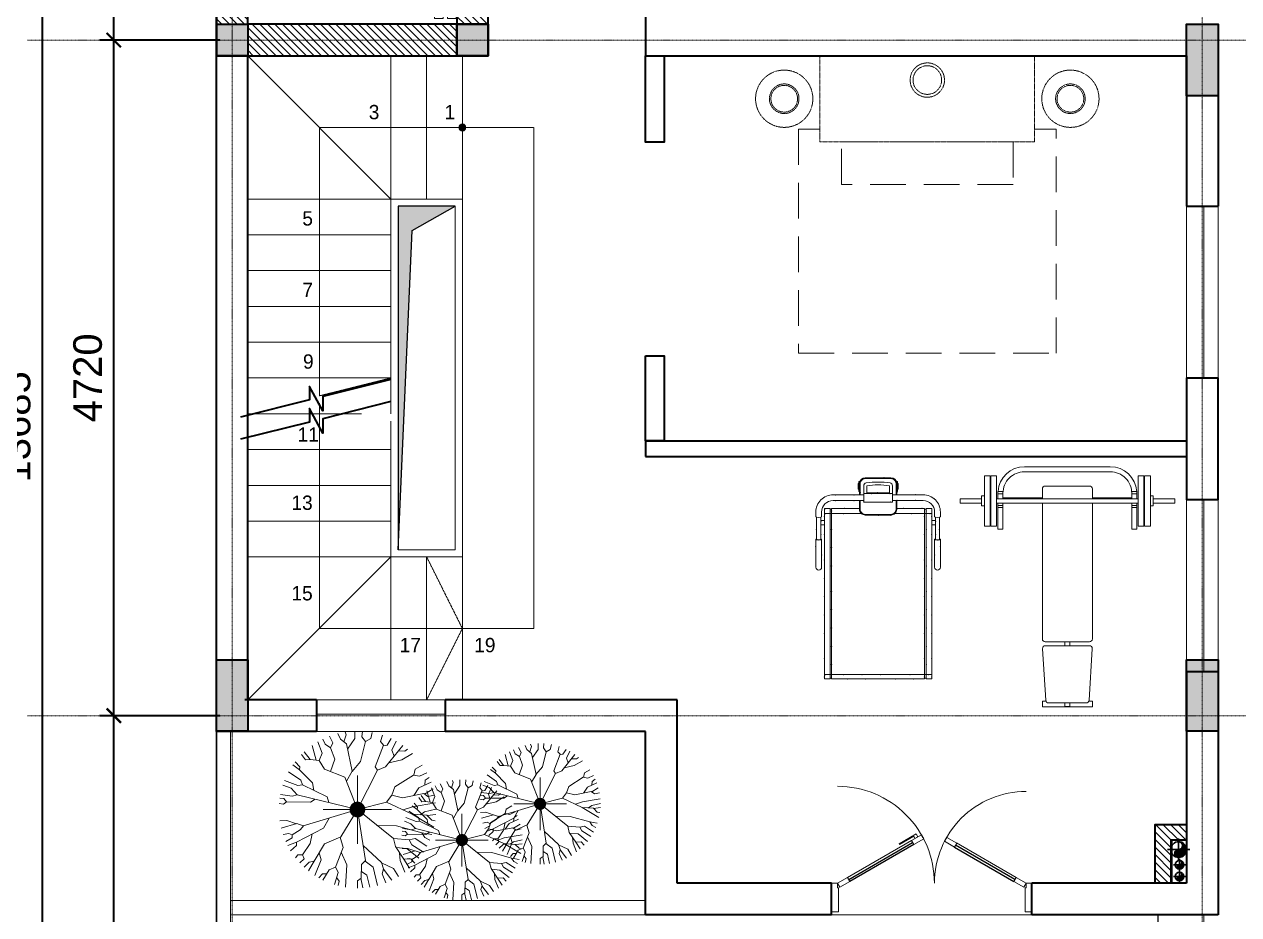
# Model space of a CAD drawing. Header units: millimetres. Extents: x -127141 to 682685, y -1234500 to 49778.
# Drawn here: x 294355 to 302842, y -274750 to -268530 of the extents above; entities that cross this region are included whole.
import ezdxf

# ---------------------------------------------------------------- set-up
doc = ezdxf.new("R2010")
doc.units = ezdxf.units.MM
doc.header["$MEASUREMENT"] = 0
for name, pattern in [('$AUDIT_BAD_LTYPE2', [0]), ('ACAD_ISO07W100', [3, 0, -3]), ('CONTINOUS', [0]), ('DASHDOT', [1, 0.5, -0.25, 0, -0.25]), ('HIDDEN', [0.75, 0.5, -0.25]), ('HIDDEN2', [0.1875, 0.125, -0.0625]), ('PHANTOM3', [1.5, 0.625, -0.125, 0.125, -0.125, 0.125, -0.125, 0.125, -0.125])]:
    doc.linetypes.add(name, pattern=pattern)
for name, color, linetype, lineweight in [('-CONCRETE', 1, 'Continuous', 35), ('-DOOR', 137, 'Continuous', 9), ('-FURNITURE', 46, 'Continuous', 9), ('-HATCH', 8, 'Continuous', 5), ('-KH', 143, 'Continuous', 13), ('-LINE1', 7, 'Continuous', 18), ('-LINE2', 252, 'Continuous', 9), ('-TEXT', 7, 'Continuous', 15), ('-TREE', 86, 'Continuous', 5), ('-WALL', 4, 'Continuous', 35), ('A-COT VACH', 2, 'Continuous', 35), ('A-DIM', 251, 'Continuous', 15), ('A-HATCH', 251, 'Continuous', 5), ('A-TRUC', 251, 'DASHDOT', 5), ('A-TUONG', 7, 'Continuous', 35), ('Chi gioi xay dung', 5, 'HIDDEN', 25), ('N1.5-TH', 2, 'PHANTOM3', 30), ('N4--1-OTHER1', 143, 'CONTINOUS', 15), ('N4-OTHER1', 143, 'CONTINOUS', 15)]:
    doc.layers.add(name, color=color, linetype=linetype, lineweight=lineweight)
for name, color, linetype in [('12. NET DIM', 252, 'Continuous'), ('13. NET HATCH', 251, 'Continuous'), ('A-Dot_Line', 255, 'ACAD_ISO07W100'), ('APOLIC', 7, 'Continuous')]:
    doc.layers.add(name, color=color, linetype=linetype)
doc.layers.add('LUOI GIONG', color=160, linetype='Continuous', plot=False)
doc.styles.get("Standard").update_dxf_attribs({"font": 'arial.ttf'})
doc.styles.add('T1', font='', dxfattribs={"height": 200})
doc.styles.get('T1').set_extended_font_data('VNgeometric Light')
doc.dimstyles.new('DIM_LAYOUT A2-A3', dxfattribs={"dimscale": 0, "dimtxt": 2, "dimasz": 1, "dimexe": 1, "dimexo": 0, "dimgap": 0.8, "dimtad": 1, "dimdec": 0, "dimlfac": -1, "dimzin": 0, "dimdsep": 46, "dimtxsty": 'Standard', "dimblk": 'ARCHTICK', "dimcen": 1, "dimdle": 1, "dimclrd": 256, "dimclre": 256, "dimclrt": 7, "dimadec": 0, "dimazin": 0, "dimtfac": 1, "dimtdec": 0, "dimtix": 1, "dimtofl": 0, "dimtmove": 2, "dimatfit": 3, "dimldrblk": 'ARCHTICK', "dimfxl": 1, "dimtfill": 1, "dimtolj": 1, "dimtzin": 0, "dimarcsym": 0})

# ---------------------------------------------------------------- blocks, each defined once
blk = doc.blocks.new('A$Cf6c941c9')
at = {"layer": '-FURNITURE', "linetype": 'HIDDEN', "ltscale": 500, "elevation": 0}
blk.add_lwpolyline([(511.8, 1950), (511.8, 2100), (2078.5, 2100), (2078.5, 300), (511.8, 300), (511.8, 450)], dxfattribs=at)
at = {"layer": '-FURNITURE', "linetype": 'HIDDEN2', "elevation": 0}
blk.add_lwpolyline([(600, 450), (600, 1950), (0, 1950), (0, 450)], close=True, dxfattribs=at)
at = {"layer": '-FURNITURE', "linetype": 'HIDDEN', "ltscale": 500, "elevation": 0}
blk.add_lwpolyline([(900, 600), (900, 1800), (600, 1800), (600, 600)], close=True, dxfattribs=at)
at = {"layer": '-FURNITURE', "linetype": 'HIDDEN2'}
for centre, radius in [((300, 2200), 200), ((300, 2200), 103.3), ((300, 2200), 93.3), ((169.6, 1200), 120), ((169.6, 1200), 100), ((300, 200), 200), ((300, 200), 103.3), ((300, 200), 93.3)]:
    blk.add_circle(centre, radius, dxfattribs=at)
blk = doc.blocks.new('X-5M-DH-2-CORE$0$A$C75E80C28')
at = {"layer": '-LINE2', "linetype": 'Continuous', "ltscale": 2}
for p, q in [((-510, -21.5), (-510, -50.6)), ((-506.8, -21.5), (-510, -21.5)), ((-510, -108.5), (-510, -79.4)), ((-506.8, -21.5), (-506.8, -50.6)), ((-506.8, -108.5), (-506.8, -79.4)), ((-456.2, -56.8), (-500.6, -56.8)), ((-456.2, -60), (-500.6, -60)), ((-456.2, -70), (-500.6, -70)), ((-456.2, -73.2), (-500.6, -73.2)), ((-453.2, -63), (-453.2, -67)), ((-450, -63), (-450, -67)), ((450, -63), (450, -67)), ((453.2, -63), (453.2, -67)), ((456.2, -56.8), (500.6, -56.8)), ((456.2, -60), (500.6, -60)), ((456.2, -70), (500.6, -70)), ((456.2, -73.2), (500.6, -73.2)), ((506.8, -21.5), (510, -21.5)), ((506.8, -21.5), (506.8, -50.6)), ((506.8, -108.5), (506.8, -79.4)), ((510, -21.5), (510, -50.6)), ((510, -108.5), (510, -79.4)), ((-731, -149), (731, -149)), ((-731, -1305), (-731, -149)), ((-556.8, -112.5), (-560, -112.5)), ((456.8, -112.5), (460, -112.5)), ((731, -1305), (731, -149)), ((-700, -179), (700, -179)), ((-700, -1225), (-700, -179)), ((700, -1225), (700, -179)), ((-700, -1225), (-400, -1225)), ((-400, -1305), (-400, -1225)), ((700, -1225), (400, -1225)), ((400, -1305), (400, -1225)), ((840, -1305), (-840, -1305)), ((-840, -1365), (-840, -1305)), ((425, -1309), (-425, -1309)), ((-425, -1343), (-425, -1309)), ((425, -1343), (-425, -1343)), ((0, -1309), (0, -1343)), ((425, -1343), (425, -1309)), ((840, -1365), (840, -1305)), ((840, -1365), (-840, -1365)), ((840, -1395), (-840, -1395)), ((-840, -1395), (-840, -1455)), ((430, -1406), (-430, -1406)), ((-430, -1406), (-430, -1446)), ((0, -1406), (0, -1446)), ((430, -1406), (430, -1446)), ((840, -1395), (840, -1455)), ((-840, -1455), (-435, -1455)), ((-435, -1450), (-435, -1460)), ((-435, -1450), (-400, -1450)), ((-435, -1460), (-425, -1460)), ((-435, -1490), (-435, -1500)), ((-435, -1490), (-425, -1490)), ((-435, -1500), (-400, -1500)), ((-433.4, -1451.6), (-433.4, -1458.4)), ((-433.4, -1451.6), (-401.6, -1451.6)), ((-433.4, -1458.4), (-425, -1458.4)), ((-433.4, -1491.6), (-433.4, -1498.4)), ((-433.4, -1491.6), (-425, -1491.6)), ((-433.4, -1498.4), (-401.6, -1498.4)), ((430, -1446), (-430, -1446)), ((-425, -1458.4), (-425, -1460)), ((-425, -1490), (-425, -1491.6)), ((-401.6, -1451.6), (-401.6, -1498.4)), ((400, -1450), (-400, -1450)), ((-400, -1450), (-400, -1500)), ((400, -1450), (400, -1500)), ((435, -1450), (400, -1450)), ((435, -1500), (400, -1500)), ((401.6, -1451.6), (401.6, -1498.4)), ((433.4, -1451.6), (401.6, -1451.6)), ((433.4, -1498.4), (401.6, -1498.4)), ((433.4, -1458.4), (425, -1458.4)), ((425, -1458.4), (425, -1460)), ((435, -1460), (425, -1460)), ((425, -1490), (425, -1491.6)), ((435, -1490), (425, -1490)), ((433.4, -1491.6), (425, -1491.6)), ((433.4, -1451.6), (433.4, -1458.4)), ((433.4, -1491.6), (433.4, -1498.4)), ((435, -1450), (435, -1460)), ((840, -1455), (435, -1455)), ((435, -1490), (435, -1500))]:
    blk.add_line(p, q, dxfattribs=at)
for points in [[(-450, 0), (-450, -130), (450, -130), (450, 0)], [(-200, -29), (200, -29), (200, -101), (-200, -101)], [(-36, -584), (36, -584), (36, -984), (-36, -984)]]:
    blk.add_lwpolyline(points, close=True, dxfattribs=at)
for points in [[(-780, -789), (-751, -789, 0.414214), (-750, -788), (-750, -784), (-750, -780, 0.414214), (-751, -779), (-780, -779, -0.256978), (-784.1, -781.9), (-797.9, -781.9, -0.414214), (-800.9, -778.9), (-804, -749.5, 0.414214), (-807, -746.5), (-812, -746.5), (-812, -784), (-812, -821.5), (-807, -821.5, 0.414214), (-804, -818.5), (-800.9, -789.1, -0.414214), (-797.9, -786.1), (-784.1, -786.1, -0.256978), (-780, -789)], [(780, -789), (751, -789, -0.414214), (750, -788), (750, -784), (750, -780, -0.414214), (751, -779), (780, -779, 0.256978), (784.1, -781.9), (797.9, -781.9, 0.414214), (800.9, -778.9), (804, -749.5, -0.414214), (807, -746.5), (812, -746.5), (812, -784), (812, -821.5), (807, -821.5, -0.414214), (804, -818.5), (800.9, -789.1, 0.414214), (797.9, -786.1), (784.1, -786.1, 0.256978), (780, -789)]]:
    blk.add_lwpolyline(points, format="xyb", dxfattribs=at)
for centre, radius, start, end in [((-500.6, -50.6), 9.4, 180, 270), ((-500.6, -79.4), 9.4, 90, 180), ((-500.6, -50.6), 6.2, 180, 270), ((-500.6, -79.4), 6.2, 90, 180), ((-456.2, -63), 6.2, 0, 90), ((-456.2, -63), 3, 0, 90), ((-456.2, -67), 6.2, 270, 0), ((-456.2, -67), 3, 270, 0), ((456.2, -63), 6.2, 90, 180), ((456.2, -67), 6.2, 180, 270), ((456.2, -63), 3, 90, 180), ((456.2, -67), 3, 180, 270), ((500.6, -50.6), 6.2, 270, 0), ((500.6, -50.6), 9.4, 270, 0), ((500.6, -79.4), 9.4, 0, 90), ((500.6, -79.4), 6.2, 0, 90)]:
    blk.add_arc(centre, radius, start, end, dxfattribs=at)
blk = doc.blocks.new('A$C5C575821')
at = {"layer": '-CONCRETE'}
h = blk.add_hatch(color=256, dxfattribs=at)
h.dxf.hatch_style = 1
h.paths.add_polyline_path([(0, 220), (0, 0), (220, 0), (220, 220)])
blk.add_lwpolyline([(0, 0), (220, 0), (220, 220), (0, 220)], close=True, dxfattribs=at)
blk = doc.blocks.new('A$C3F71457E')
at = {"layer": 'A-HATCH'}
h = blk.add_hatch(dxfattribs=at)
h.set_pattern_fill('ANSI31', color=256, scale=300)
h.paths.add_polyline_path([(200, 380), (-20, 380), (-20, -98.4), (18.4, -98.4), (18.4, -66.6), (11.6, -66.6), (11.6, -75), (10, -75), (10, -65), (20, -65), (20, -100), (200, -100)])
h.paths.add_polyline_path([(-20, 600), (-1480, 600), (-1480, 380), (-20, 380)])
h.paths.add_polyline_path([(-1480, 380), (-1700, 380), (-1700, -1380), (-1480, -1380)])
h.paths.add_polyline_path([(-20, -1380), (-1480, -1380), (-1480, -1600), (-20, -1600)])
h.paths.add_polyline_path([(200, -900), (20, -900), (20, -935), (10, -935), (10, -925), (11.6, -925), (11.6, -933.4), (18.4, -933.4), (18.4, -901.6), (-20, -901.6), (-20, -1380), (-20, -1380), (200, -1380)])
at = {"layer": '-CONCRETE'}
blk.add_lwpolyline([(-20, -100), (-20, 380), (-1480, 380), (-1480, -1380), (-20, -1380), (-20, -900), (200, -900), (200, -1600), (-1700, -1600), (-1700, 600), (200, 600), (200, -100), (-20, -100)], dxfattribs=at)
at = {"layer": '-LINE1'}
blk.add_line((-20, -900), (-20, -100), dxfattribs=at)
at = {"layer": '-WALL'}
for p in [(-1700, 380), (-20, 380), (-1700, -1600), (-20, -1600)]:
    blk.add_blockref('A$C5C575821', p, dxfattribs=at)
at = {"color": 2, "rotation": 90}
blk.add_blockref('X-5M-DH-2-CORE$0$A$C75E80C28', (-1480, -500), dxfattribs=at)
blk = doc.blocks.new('Tonkin_JerkBench01_168x97_P')
for p, q in [((78.99, 138.5), (78.99, 135)), ((86.97, 138.5), (86.97, 135)), ((78.99, 41.5), (78.99, 45)), ((86.97, 41.5), (86.97, 45))]:
    blk.add_line(p, q)
for points in [[(85.41, 150), (85.41, 165), (82.41, 165), (82.41, 150)], [(82.41, 138.5), (77.2, 138.5), (77.2, 135), (82.41, 135)], [(82.41, 138.5), (78.5, 138.5)], [(78.5, 138.5), (82.41, 138.5)], [(82.41, 144), (82.41, 143.5)], [(85.41, 143.5), (85.41, 144)], [(85.41, 135), (88.58, 135), (88.58, 138.5), (85.41, 138.5)], [(82.41, 41.5), (77.2, 41.5), (77.2, 45), (82.41, 45)], [(85.41, 45), (88.58, 45), (88.58, 41.5), (85.41, 41.5)], [(78.5, 41.5), (82.41, 41.5)], [(82.41, 36), (82.41, 36.5)], [(85.41, 36.5), (85.41, 36)], [(85.41, 30), (85.41, 15), (82.41, 15), (82.41, 30)]]:
    blk.add_lwpolyline(points)
for points in [[(101.41, 148), (101.41, 144), (66.41, 144), (66.41, 148)], [(87.41, 150), (87.41, 148), (80.41, 148), (80.41, 150)], [(101.41, 143.5), (101.41, 139.5), (66.41, 139.5), (66.41, 143.5)], [(82.41, 139.5), (85.41, 139.5), (85.41, 40.5), (82.41, 40.5)], [(101.41, 36.5), (101.41, 40.5), (66.41, 40.5), (66.41, 36.5)], [(101.41, 32), (101.41, 36), (66.41, 36), (66.41, 32)], [(87.41, 30), (87.41, 32), (80.41, 32), (80.41, 30)]]:
    blk.add_lwpolyline(points, close=True)
at = {"color": 8}
for points in [[(77.2, 138.45, 0.393718), (60, 120), (60, 60, 0.393718), (77.2, 41.55)], [(82.41, 45), (78.5, 45, -0.414214), (63.5, 60), (63.5, 120, -0.414214), (78.5, 135), (82.41, 135)]]:
    blk.add_lwpolyline(points, format="xyb", dxfattribs=at)
for points in [[(85.41, 138.5), (103.5, 138.5), (103.5, 135), (85.41, 135)], [(82.41, 107.5), (81.75, 107.5), (81.75, 135), (82.41, 135)], [(223.66, 105.01), (223.66, 107.5), (227.66, 107.5), (227.66, 72.5), (223.66, 72.5), (223.66, 74.99)], [(182.31, 91.75), (185, 91.75), (185, 88.25), (182.31, 88.25)], [(225, 91.75), (227.44, 91.75), (227.44, 88.25), (225, 88.25)], [(82.41, 72.5), (81.75, 72.5), (81.75, 45), (82.41, 45)], [(85.41, 41.5), (103.5, 41.5), (103.5, 45), (85.41, 45)]]:
    blk.add_lwpolyline(points, dxfattribs=at)
for points in [[(82.41, 107.5), (75.48, 107.5, 0.414214), (73.48, 105.5), (73.48, 74.5, 0.414214), (75.48, 72.5), (82.41, 72.5)], [(85.41, 72.5), (180.31, 72.5, 0.414214), (182.31, 74.5), (182.31, 105.5, 0.414214), (180.31, 107.5), (85.41, 107.5)]]:
    blk.add_lwpolyline(points, format="xyb")
blk.add_lwpolyline([(223.12, 74.88), (187.12, 72.63, -0.432616), (185, 74.63), (185, 105.37, -0.432616), (187.12, 107.37), (223.12, 105.12, -0.396047), (225, 103.12), (225, 76.88, -0.396047)], format="xyb", close=True)
blk = doc.blocks.new('Tonkin_Treadmill01_140x87_P')
at = {"color": 8}
for p, q in [((84.81, 71.85), (84.81, 97.5)), ((197.3, 22.5), (197.3, 97.5)), ((84.81, 22.5), (84.81, 48.15))]:
    blk.add_line(p, q, dxfattribs=at)
blk.add_line((70.86, 50), (70.86, 70))
for points in [[(87.14, 103.5), (83.86, 103.5, 0.414214), (71.86, 91.5), (71.86, 70)], [(102.9, 99.5), (122.48, 99.5, 1), (122.48, 103.5), (102.9, 103.5)], [(87.14, 99.5), (83.86, 99.5, 0.414214), (75.86, 91.5), (75.86, 70)], [(71.86, 72.5), (64, 72.5, 0.414214), (60.5, 69), (60.5, 51, 0.414214), (64, 47.5), (71.86, 47.5)], [(75.86, 47.5), (82, 47.5, 0.414214), (85.5, 51), (85.5, 69, 0.414214), (82, 72.5), (75.86, 72.5)], [(87.14, 16.5), (83.86, 16.5, -0.414214), (71.86, 28.5), (71.86, 50)], [(87.14, 20.5), (83.86, 20.5, -0.414214), (75.86, 28.5), (75.86, 50)], [(102.9, 20.5), (122.48, 20.5, -1), (122.48, 16.5), (102.9, 16.5)]]:
    blk.add_lwpolyline(points, format="xyb")
for points in [[(102.9, 103), (87.48, 103)], [(87.48, 100), (102.9, 100)], [(81.31, 47), (81.31, 27.5), (200.34, 27.5), (200.34, 92.5), (81.31, 92.5), (81.31, 73)], [(68.5, 72.5), (68.5, 73), (63.5, 73), (63.5, 72.46)], [(68.5, 47.5), (68.5, 47), (63.5, 47), (63.5, 47.54)], [(87.48, 20), (102.9, 20)], [(102.9, 17), (87.48, 17)]]:
    blk.add_lwpolyline(points)
for points in [[(81.31, 97.5), (81.31, 93.5), (200.34, 93.5), (200.34, 97.5)], [(81.31, 97.5), (81.31, 93.5), (200.34, 93.5), (200.34, 97.5)], [(64, 73.5), (64, 74), (68, 74), (68, 73.5)], [(64, 46.5), (64, 46), (68, 46), (68, 46.5)], [(81.31, 22.5), (81.31, 26.5), (200.34, 26.5), (200.34, 22.5)]]:
    blk.add_lwpolyline(points, close=True)
for points in [[(81.81, 92.5), (81.81, 93.5)], [(81.81, 92.5), (81.81, 93.5)], [(199.84, 93.5), (199.84, 92.5)], [(68.5, 73), (71.86, 73)], [(68.5, 47), (71.86, 47)], [(81.81, 27.5), (81.81, 26.5)], [(199.84, 26.5), (199.84, 27.5)]]:
    blk.add_lwpolyline(points, dxfattribs=at)
for points in [[(89.75, 97.5), (89.75, 100), (92.75, 100), (92.75, 97.5)], [(89.75, 22.5), (89.75, 20), (92.75, 20), (92.75, 22.5)]]:
    blk.add_lwpolyline(points, close=True, dxfattribs=at)
for points in [[(63.5, 72.97, 0.377964), (60, 69), (60, 51, 0.377964), (63.5, 47.03)], [(75.86, 47), (82, 47, 0.414214), (86, 51), (86, 69, 0.414214), (82, 73), (75.86, 73)]]:
    blk.add_lwpolyline(points, format="xyb", dxfattribs=at)
for points in [[(69.24, 73), (62.76, 73, -1), (62.76, 73.5), (69.24, 73.5, -1)], [(63.58, 51.67, -0.083043), (63.58, 68.33, -0.366471), (65.55, 70), (76.86, 70), (76.86, 50), (65.55, 50, -0.366471)], [(69.24, 47), (62.76, 47, 1), (62.76, 46.5), (69.24, 46.5, 1)]]:
    blk.add_lwpolyline(points, format="xyb", close=True)
blk.add_lwpolyline([(65.55, 52, -0.083043), (65.55, 68), (70.36, 68), (70.36, 52)], format="xyb", close=True, dxfattribs=at)
at = {"extrusion": (0, 0, -1)}
for centre, major_axis, start_param, end_param in [((87.14, 101.5), (0, -2), 3.141593, 6.283185), ((102.9, 101.5), (0, -2), 2.418858, 7.00592), ((102.9, 101.5), (0, -1.5), 3.141593, 6.283185)]:
    blk.add_ellipse(centre, major_axis=major_axis, ratio=0.258819, start_param=start_param, end_param=end_param, dxfattribs=at)
for centre, major_axis, start_param, end_param in [((87.14, 18.5), (0, 2), 3.141593, 6.283185), ((102.9, 18.5), (0, 2), 2.418858, 7.00592), ((102.9, 18.5), (0, 1.5), 3.141593, 6.283185)]:
    blk.add_ellipse(centre, major_axis=major_axis, ratio=0.258819, start_param=start_param, end_param=end_param)
at = {"layer": 'A-Dot_Line', "ltscale": 0.2}
for p, q in [((84.81, 71.85), (84.81, 97.5)), ((197.3, 22.5), (197.3, 97.5)), ((70.86, 50), (70.86, 70)), ((84.81, 22.5), (84.81, 48.15))]:
    blk.add_line(p, q, dxfattribs=at)
for points in [[(87.14, 103.5), (83.86, 103.5, 0.414214), (71.86, 91.5), (71.86, 70)], [(102.9, 99.5), (122.48, 99.5, 1), (122.48, 103.5), (102.9, 103.5)], [(87.14, 99.5), (83.86, 99.5, 0.414214), (75.86, 91.5), (75.86, 70)], [(63.5, 72.97, 0.377964), (60, 69), (60, 51, 0.377964), (63.5, 47.03)], [(71.86, 72.5), (64, 72.5, 0.414214), (60.5, 69), (60.5, 51, 0.414214), (64, 47.5), (71.86, 47.5)], [(75.86, 47), (82, 47, 0.414214), (86, 51), (86, 69, 0.414214), (82, 73), (75.86, 73)], [(75.86, 47.5), (82, 47.5, 0.414214), (85.5, 51), (85.5, 69, 0.414214), (82, 72.5), (75.86, 72.5)], [(87.14, 16.5), (83.86, 16.5, -0.414214), (71.86, 28.5), (71.86, 50)], [(87.14, 20.5), (83.86, 20.5, -0.414214), (75.86, 28.5), (75.86, 50)], [(102.9, 20.5), (122.48, 20.5, -1), (122.48, 16.5), (102.9, 16.5)]]:
    blk.add_lwpolyline(points, format="xyb", dxfattribs=at)
for points in [[(102.9, 103), (87.48, 103)], [(81.81, 92.5), (81.81, 93.5)], [(81.81, 92.5), (81.81, 93.5)], [(87.48, 100), (102.9, 100)], [(199.84, 93.5), (199.84, 92.5)], [(81.31, 47), (81.31, 27.5), (200.34, 27.5), (200.34, 92.5), (81.31, 92.5), (81.31, 73)], [(68.5, 72.5), (68.5, 73), (63.5, 73), (63.5, 72.46)], [(68.5, 73), (71.86, 73)], [(68.5, 47.5), (68.5, 47), (63.5, 47), (63.5, 47.54)], [(68.5, 47), (71.86, 47)], [(81.81, 27.5), (81.81, 26.5)], [(199.84, 26.5), (199.84, 27.5)], [(87.48, 20), (102.9, 20)], [(102.9, 17), (87.48, 17)]]:
    blk.add_lwpolyline(points, dxfattribs=at)
for points in [[(81.31, 97.5), (81.31, 93.5), (200.34, 93.5), (200.34, 97.5)], [(81.31, 97.5), (81.31, 93.5), (200.34, 93.5), (200.34, 97.5)], [(89.75, 97.5), (89.75, 100), (92.75, 100), (92.75, 97.5)], [(64, 73.5), (64, 74), (68, 74), (68, 73.5)], [(64, 46.5), (64, 46), (68, 46), (68, 46.5)], [(81.31, 22.5), (81.31, 26.5), (200.34, 26.5), (200.34, 22.5)], [(89.75, 22.5), (89.75, 20), (92.75, 20), (92.75, 22.5)]]:
    blk.add_lwpolyline(points, close=True, dxfattribs=at)
for points in [[(69.24, 73), (62.76, 73, -1), (62.76, 73.5), (69.24, 73.5, -1)], [(63.58, 51.67, -0.083043), (63.58, 68.33, -0.366471), (65.55, 70), (76.86, 70), (76.86, 50), (65.55, 50, -0.366471)], [(65.55, 52, -0.083043), (65.55, 68), (70.36, 68), (70.36, 52)], [(69.24, 47), (62.76, 47, 1), (62.76, 46.5), (69.24, 46.5, 1)]]:
    blk.add_lwpolyline(points, format="xyb", close=True, dxfattribs=at)
at = {"layer": 'A-Dot_Line', "ltscale": 0.2, "extrusion": (0, 0, -1)}
for centre, major_axis, start_param, end_param in [((87.14, 101.5), (0, -2), 3.141593, 6.283185), ((102.9, 101.5), (0, -2), 2.418858, 7.00592), ((102.9, 101.5), (0, -1.5), 3.141593, 6.283185)]:
    blk.add_ellipse(centre, major_axis=major_axis, ratio=0.258819, start_param=start_param, end_param=end_param, dxfattribs=at)
at = {"layer": 'A-Dot_Line', "ltscale": 0.2}
for centre, major_axis, start_param, end_param in [((87.14, 18.5), (0, 2), 3.141593, 6.283185), ((102.9, 18.5), (0, 2), 2.418858, 7.00592), ((102.9, 18.5), (0, 1.5), 3.141593, 6.283185)]:
    blk.add_ellipse(centre, major_axis=major_axis, ratio=0.258819, start_param=start_param, end_param=end_param, dxfattribs=at)
blk = doc.blocks.new('tree-plan 2')
at = {"layer": '-TREE', "lineweight": 5}
for p, q in [((-1.523, 3.791), (-1.854, 4.643)), ((-1.354, 4.226), (-1.561, 4.75)), ((-0.848, 4.153), (-0.95, 4.909)), ((-0.703, 4.684), (-0.73, 4.946)), ((-0.486, 4.515), (-0.703, 4.684)), ((-0.486, 4.515), (-0.341, 4.709)), ((-0.341, 4.709), (-0.394, 4.984)), ((0.697, 4.491), (0.711, 4.949)), ((0.897, 3.865), (1.195, 4.855)), ((1.517, 4.37), (1.592, 4.74)), ((-2.73, 3.67), (-3.048, 3.963)), ((-2.537, 3.694), (-2.842, 4.114)), ((-1.861, 3.598), (-2.403, 4.385)), ((-0.944, 3.839), (-1.354, 4.226)), ((-0.944, 3.839), (-0.848, 4.153)), ((-0.462, 2.994), (-0.486, 4.515)), ((0.905, 3.892), (0.697, 4.491)), ((1.18, 2.172), (2.073, 3.887)), ((1.3, 3.646), (1.614, 4.153)), ((1.614, 4.153), (1.517, 4.37)), ((1.614, 4.153), (1.807, 4.153)), ((1.807, 4.153), (2.025, 4.572)), ((2.073, 3.887), (2.291, 4.444)), ((2.073, 3.887), (2.29, 3.887)), ((2.29, 3.887), (2.62, 4.258)), ((2.893, 3.791), (3.07, 3.946)), ((-3.189, 3.018), (-3.678, 3.387)), ((-3.165, 3.308), (-3.512, 3.559)), ((-3.189, 3.018), (-3.165, 3.308)), ((-2.537, 3.694), (-2.73, 3.67)), ((-1.692, 2.873), (-2.537, 3.694)), ((-1.572, 3.501), (-1.861, 3.598)), ((-1.572, 3.501), (-1.523, 3.791)), ((-0.799, 1.931), (-1.572, 3.501)), ((0, 0), (-0.944, 3.839)), ((0, 0), (1.034, 3.451)), ((1.034, 3.451), (0.897, 3.865)), ((1.024, 3.417), (1.3, 3.646)), ((2.169, 3.018), (2.893, 3.501)), ((2.882, 3.493), (3.134, 3.404)), ((2.893, 3.501), (2.893, 3.791)), ((3.134, 3.404), (3.396, 3.67)), ((3.251, 2.735), (3.905, 3.123)), ((3.352, 3.066), (3.679, 3.386)), ((-3.599, 2.245), (-4.311, 2.532)), ((-3.14, 2.631), (-4.077, 2.894)), ((-3.116, 2.438), (-3.599, 2.245)), ((-3.116, 2.438), (-3.189, 3.018)), ((-2.561, 2.1), (-3.116, 2.438)), ((-1.219, 2.783), (-1.692, 2.873)), ((-0.662, 2.69), (-0.462, 2.994)), ((1.549, 2.882), (2.169, 3.018)), ((2.193, 2.1), (3.279, 2.752)), ((2.768, 2.445), (3.207, 2.317)), ((3.207, 2.317), (4.196, 2.719)), ((3.279, 2.752), (3.352, 3.066)), ((4.1, 2.221), (4.354, 2.459)), ((-4.251, 1.569), (-4.669, 1.789)), ((-4.154, 2.052), (-4.487, 2.206)), ((-3.923, 1.709), (-4.251, 1.569)), ((-3.937, 1.713), (-4.154, 2.052)), ((-3.213, 1.448), (-3.937, 1.713)), ((-2.415, 1.723), (-3.213, 1.448)), ((-2.054, 0.796), (-2.561, 2.1)), ((-0.449, 1.825), (-0.799, 1.931)), ((0, 0), (0, 2.176)), ((0.541, 1.804), (1.18, 2.172)), ((1.735, 1.061), (2.193, 2.1)), ((3.665, 1.399), (3.834, 1.81)), ((3.834, 1.81), (4.491, 2.198)), ((4.105, 1.97), (4.1, 2.221)), ((-4.757, 0.723), (-4.939, 0.781)), ((-4.492, 1.085), (-4.844, 1.24)), ((-4.307, 0.857), (-4.757, 0.723)), ((-4.178, 0.699), (-4.492, 1.085)), ((0, 0), (-2.054, 0.796)), ((0, 0), (1.735, 1.061)), ((1.755, 1.108), (2.41, 0.916)), ((2.41, 0.916), (3.665, 1.399)), ((2.724, 1.037), (3.521, 0.675)), ((3.649, 1.393), (4.003, 1.23)), ((4.003, 1.23), (4.779, 1.471)), ((4.332, 1.332), (4.558, 1.158)), ((4.558, 1.158), (4.848, 1.224)), ((-4.516, 0.168), (-4.997, 0.171)), ((-3.835, 0.627), (-4.516, 0.168)), ((-2.441, 0.337), (-4.178, 0.699)), ((-2.43, 0.343), (-3.068, -0.195)), ((-1.804, 0.699), (-2.441, 0.337)), ((0, 0), (2.176, 0)), ((3.521, 0.675), (4.943, 0.754)), ((-4.637, -0.291), (-4.99, -0.32)), ((-4.323, -0.509), (-4.637, -0.291)), ((-4.323, -0.509), (-4.516, -0.847)), ((-3.068, -0.195), (-4.323, -0.509)), ((0, 0), (-2.513, -1.282)), ((0, 0), (-2.176, 0)), ((0, 0), (-0.462, -1.861)), ((0, 0), (0, -2.176)), ((0, 0), (1.855, -2.296)), ((0, 0), (3.255, -0.509)), ((2.298, -0.359), (3.376, -1.523)), ((3.255, -0.509), (3.496, -0.267)), ((3.279, -0.485), (3.665, -0.992)), ((3.496, -0.267), (4.365, -0.243)), ((3.955, -0.254), (4.172, -0.605)), ((4.172, -0.605), (4.938, -0.785)), ((4.365, -0.243), (4.534, -0.002)), ((4.378, -0.225), (4.988, -0.341)), ((4.534, -0.002), (5, -0.002)), ((-4.516, -0.847), (-4.911, -0.94)), ((-4.323, -1.475), (-4.74, -1.59)), ((-4.106, -1.668), (-4.323, -1.475)), ((-2.73, -1.137), (-4.106, -1.668)), ((-2.513, -1.282), (-2.73, -1.137)), ((-2.513, -1.282), (-2.73, -1.789)), ((1.007, -1.246), (1.035, -2.489)), ((3.376, -1.523), (3.786, -1.668)), ((3.399, -1.531), (3.762, -2.296)), ((3.665, -0.992), (4.834, -1.278)), ((-4.106, -1.886), (-4.514, -2.149)), ((-3.792, -2.2), (-4.354, -2.459)), ((-4.051, -1.647), (-4.106, -1.886)), ((-2.73, -1.789), (-4.079, -2.891)), ((-3.396, -2.333), (-3.792, -2.2)), ((-2.979, -1.992), (-3.165, -2.828)), ((-0.92, -2.2), (-1.451, -2.393)), ((-0.462, -1.861), (-0.92, -2.2)), ((-0.92, -2.2), (-0.751, -2.876)), ((-0.462, -1.861), (0.287, -3.48)), ((1.855, -2.296), (1.928, -3.287)), ((1.855, -2.296), (2.362, -2.417)), ((3.762, -2.296), (4.266, -2.608)), ((3.786, -1.668), (4.1, -1.572)), ((3.801, -1.663), (4.494, -2.191)), ((4.1, -1.572), (4.659, -1.815)), ((-3.72, -3.021), (-3.852, -3.187)), ((-3.738, -2.612), (-3.72, -3.021)), ((-3.165, -2.828), (-3.571, -3.5)), ((-1.451, -2.393), (-2.199, -3.576)), ((-0.751, -2.876), (-1.017, -4.229)), ((0.029, -2.922), (-0.172, -3.504)), ((1.035, -2.489), (1.493, -4.108)), ((2.362, -2.417), (3.159, -2.948)), ((2.412, -2.45), (2.483, -3.142)), ((2.769, -2.688), (3.255, -2.731)), ((3.159, -2.948), (3.134, -3.407)), ((3.159, -2.948), (3.734, -3.326)), ((3.255, -2.731), (3.982, -3.023)), ((-2.561, -3.673), (-2.829, -4.123)), ((-2.196, -3.595), (-2.561, -3.673)), ((-2.199, -3.576), (-2.127, -3.963)), ((-0.892, -3.591), (-1.379, -3.915)), ((-0.172, -3.504), (-0.42, -4.982)), ((0.287, -3.48), (1.122, -4.873)), ((0.287, -3.48), (0.359, -4.422)), ((1.929, -3.287), (1.855, -3.673)), ((1.855, -3.673), (2.329, -4.424)), ((1.928, -3.287), (2.242, -3.456)), ((2.242, -3.456), (2.707, -4.204)), ((2.483, -3.142), (3.107, -3.917)), ((3.134, -3.407), (3.409, -3.657)), ((-2.127, -3.963), (-2.343, -4.417)), ((-1.861, -4.325), (-2.038, -4.566)), ((-1.55, -4.287), (-1.861, -4.325)), ((-1.379, -3.915), (-1.735, -4.689)), ((-0.985, -4.272), (-1.317, -4.823)), ((-1.017, -4.229), (-0.824, -4.494)), ((-0.824, -4.494), (-0.926, -4.913)), ((0.142, -4.277), (-0.027, -5)), ((0.327, -4.008), (0.142, -4.277)), ((0.371, -4.434), (0.313, -4.99)), ((0.359, -4.422), (0.673, -4.736)), ((1.493, -4.108), (1.599, -4.738)), ((1.493, -4.108), (1.783, -4.301)), ((1.783, -4.301), (1.95, -4.604)), ((0.673, -4.736), (0.727, -4.947))]:
    blk.add_line(p, q, dxfattribs=at)
at = {"layer": '-TREE', "lineweight": 5, "const_width": 0.5}
blk.add_lwpolyline([(-0.25, 0, 1), (0.25, 0, 1)], format="xyb", close=True, dxfattribs=at)
blk = doc.blocks.new('*U80')
at = {"ltscale": 0.3}
for points in [[(883, 0, 0.414214), (50, 833, 0.414214)], [(883, 0, -0.414214), (1672, 789, -0.414214)]]:
    blk.add_lwpolyline(points, format="xyb", dxfattribs=at)
for points in [[(579, 338), (726, 423), (740, 399), (716, 384), (705, 404), (582, 333)], [(0, 0), (50, 0), (50, -40), (60, -40), (60, -246), (0, -246)], [(1722, 0), (1672, 0), (1672, -40), (1662, -40), (1662, -246), (1722, -246)]]:
    blk.add_lwpolyline(points, close=True)
for points in [[(687, 368), (137, 50)], [(685, 367), (705, 332), (792, 382), (772, 417), (685, 367)], [(1075, 344), (1055, 310), (969, 360), (989, 394), (1075, 344)], [(1073, 346), (1585, 50)], [(137, 50), (157, 15), (70, -35), (50, 0), (137, 50)], [(1585, 50), (1565, 15), (1652, -35), (1672, 0), (1585, 50)]]:
    blk.add_lwpolyline(points)
at = {"layer": 'APOLIC', "linetype": '$AUDIT_BAD_LTYPE2'}
for p, q in [((147, 33), (695, 349)), ((705, 332), (157, 15)), ((1575, 33), (1065, 327)), ((1055, 310), (1565, 15))]:
    blk.add_line(p, q, dxfattribs=at)
blk = doc.blocks.new('_ArchTick')
at = {"color": 0, "linetype": 'ByBlock', "const_width": 0.15}
blk.add_lwpolyline([(-0.5, -0.5), (0.5, 0.5)], dxfattribs=at)
blk = doc.blocks.new('*D2468')
at = {"layer": 'A-DIM', "lineweight": -2, "transparency": 16777216}
for p, q in [((1257.4, 13643.6), (1257.4, 17873.6)), ((1997.8, 17773.6), (1157.4, 17773.6)), ((1997.8, 13743.6), (1157.4, 13743.6))]:
    blk.add_line(p, q, dxfattribs=at)
at = {"layer": 'Defpoints', "color": 0, "transparency": 16777216}
for p in [(1257.4, 17773.6), (1997.8, 17773.6, 0), (1997.8, 13743.6, 0)]:
    blk.add_point(p, dxfattribs=at)
at = {"layer": 'A-DIM', "lineweight": -2, "transparency": 16777216, "xscale": 100, "yscale": 100, "zscale": 100}
for p, rotation in [((1257.4, 17773.6), 90), ((1257.4, 13743.6), 270)]:
    blk.add_blockref('_ArchTick', p, dxfattribs=dict(at, rotation=rotation))
at = {"layer": 'A-DIM', "color": 7, "transparency": 16777216, "insert": (1075.3, 15758.6), "char_height": 200, "attachment_point": 5, "rotation": 90, "bg_fill": 3, "box_fill_scale": 1.25, "bg_fill_color": 256, "bg_fill_true_color": 13158600, "bg_fill_transparency": 0}
blk.add_mtext('\\A1;4030', dxfattribs=at)
blk = doc.blocks.new('*D2473')
at = {"layer": 'A-DIM', "lineweight": -2, "transparency": 16777216}
for p, q in [((1257.6, 4208.7), (1257.6, 9123.6)), ((1997.8, 9023.6), (1157.6, 9023.6)), ((1974, 4308.7), (1157.6, 4308.7))]:
    blk.add_line(p, q, dxfattribs=at)
at = {"layer": 'Defpoints', "color": 0, "transparency": 16777216}
for p in [(1257.6, 9023.6), (1997.8, 9023.6, 0), (1974, 4308.7, 0)]:
    blk.add_point(p, dxfattribs=at)
at = {"layer": 'A-DIM', "lineweight": -2, "transparency": 16777216, "xscale": 100, "yscale": 100, "zscale": 100}
for p, rotation in [((1257.6, 9023.6), 90), ((1257.6, 4308.7), 270)]:
    blk.add_blockref('_ArchTick', p, dxfattribs=dict(at, rotation=rotation))
at = {"layer": 'A-DIM', "color": 7, "transparency": 16777216, "insert": (1075.5, 6666.1), "char_height": 200, "attachment_point": 5, "rotation": 90, "bg_fill": 3, "box_fill_scale": 1.25, "bg_fill_color": 256, "bg_fill_true_color": 13158600, "bg_fill_transparency": 0}
blk.add_mtext('\\A1;4715', dxfattribs=at)
blk = doc.blocks.new('*D2474')
at = {"layer": 'A-DIM', "lineweight": -2, "transparency": 16777216}
for p, q in [((1257.4, 8923.6), (1257.4, 13843.6)), ((1997.8, 13743.6), (1157.4, 13743.6)), ((1997.8, 9023.6), (1157.4, 9023.6))]:
    blk.add_line(p, q, dxfattribs=at)
at = {"layer": 'Defpoints', "color": 0, "transparency": 16777216}
for p in [(1257.4, 13743.6), (1997.8, 13743.6, 0), (1997.8, 9023.6, 0)]:
    blk.add_point(p, dxfattribs=at)
at = {"layer": 'A-DIM', "lineweight": -2, "transparency": 16777216, "xscale": 100, "yscale": 100, "zscale": 100}
for p, rotation in [((1257.4, 13743.6), 90), ((1257.4, 9023.6), 270)]:
    blk.add_blockref('_ArchTick', p, dxfattribs=dict(at, rotation=rotation))
at = {"layer": 'A-DIM', "color": 7, "transparency": 16777216, "insert": (1075.3, 11383.6), "char_height": 200, "attachment_point": 5, "rotation": 90, "bg_fill": 3, "box_fill_scale": 1.25, "bg_fill_color": 256, "bg_fill_true_color": 13158600, "bg_fill_transparency": 0}
blk.add_mtext('\\A1;4720', dxfattribs=at)
blk = doc.blocks.new('*D2480')
at = {"layer": 'A-DIM', "lineweight": -2, "transparency": 16777216}
for p, q in [((757.6, 17983.6), (757.6, 4098.7)), ((1976.6, 17883.6), (657.6, 17883.6)), ((1976.8, 4198.7), (657.6, 4198.7))]:
    blk.add_line(p, q, dxfattribs=at)
at = {"layer": 'Defpoints', "color": 0, "transparency": 16777216}
for p in [(1976.6, 17883.6, 0), (757.6, 4198.7), (1976.8, 4198.7, 0)]:
    blk.add_point(p, dxfattribs=at)
at = {"layer": 'A-DIM', "lineweight": -2, "transparency": 16777216, "xscale": 100, "yscale": 100, "zscale": 100}
for p, rotation in [((757.6, 17883.6), 90), ((757.6, 4198.7), 270)]:
    blk.add_blockref('_ArchTick', p, dxfattribs=dict(at, rotation=rotation))
at = {"layer": 'A-DIM', "color": 7, "transparency": 16777216, "insert": (575.4, 11041.1), "char_height": 200, "attachment_point": 5, "rotation": 90, "bg_fill": 3, "box_fill_scale": 1.25, "bg_fill_color": 256, "bg_fill_true_color": 13158600, "bg_fill_transparency": 0}
blk.add_mtext('\\A1;13685', dxfattribs=at)
blk = doc.blocks.new('cot 220')
at = {"layer": 'A-COT VACH'}
h = blk.add_hatch(color=251, dxfattribs=at)
h.dxf.hatch_style = 1
h.paths.add_polyline_path([(110, 110), (-110, 110), (-110, -110), (110, -110)])
blk.add_lwpolyline([(-110, -110), (110, -110), (110, 110), (-110, 110)], close=True, dxfattribs=at)
blk = doc.blocks.new('N-ONGDUNG')
at = {"layer": 'N4-OTHER1', "ltscale": 10}
h = blk.add_hatch(dxfattribs=at)
h.set_pattern_fill('ANSI31', color=256, scale=36, angle=-90, style=0)
h.set_pattern_definition([(315, (39548.85, 159241.4585), (3.18198052, 3.18198052), [])])
h.paths.add_polyline_path([(0, 45, -0.414214), (45, 0), (0, 0)])
h.paths.add_polyline_path([(-45, 0, -0.414214), (0, 45), (0, 0, 1)])
h.paths.add_polyline_path([(0, 0), (45, 0, -1)])
at = {"linetype": 'Continuous', "ltscale": 10}
for p, q in [((63, 0), (-63, 0)), ((0, 63), (0, -63))]:
    blk.add_line(p, q, dxfattribs=at)
blk.add_circle((0, 0), 45, dxfattribs=at)
for centre, start, end in [((-22.5, 0), 0, 180), ((22.5, 0), 180, 0)]:
    blk.add_arc(centre, 22.5, start, end, dxfattribs=at)
blk = doc.blocks.new('A$C7A0B4F84')
at = {"layer": 'A-HATCH'}
h = blk.add_hatch(dxfattribs=at)
h.set_pattern_fill('ANSI31', color=256, scale=300, angle=-90)
h.set_pattern_definition([(315, (6970, 315767.375), (26.5165043, 26.5165043), [])])
h.paths.add_polyline_path([(210, 100), (100, 100), (100, -10), (-200, -10), (-200, -119.7), (210, -119.7)])
at = {"layer": 'A-TUONG'}
blk.add_lwpolyline([(210, 100), (100, 100), (100, -10), (-200, -10), (-200, -119.7), (210, -119.7), (210, 100)], dxfattribs=at)
at = {"layer": 'N4--1-OTHER1', "color": 1}
blk.add_lwpolyline([(-200, 0), (-200, 100), (100, 100), (100, 0)], close=True, dxfattribs=at)
at = {"layer": 'N1.5-TH'}
for p, xscale, yscale, zscale in [((-153.7, 51), -0.6666666666666667, 0.6666666666666667, 0.6666666666666666), ((-71, 51), -0.6666666666666667, 0.6666666666666667, 0.6666666666666666), ((35, 45), -1.222222222222222, 1.222222222222222, 1.222222222222222)]:
    blk.add_blockref('N-ONGDUNG', p, dxfattribs=dict(at, xscale=xscale, yscale=yscale, zscale=zscale))
blk = doc.blocks.new('A$Cf815a292')
at = {"layer": 'A-COT VACH'}
h = blk.add_hatch(color=251, dxfattribs=at)
h.dxf.hatch_style = 1
h.paths.add_polyline_path([(8754, 13353.6), (8974, 13353.6), (8974, 13853.6), (8754, 13853.6)])
h = blk.add_hatch(color=251, dxfattribs=at)
h.dxf.hatch_style = 1
h.paths.add_polyline_path([(8754, 8914.6), (8974, 8914.6), (8974, 9414.6), (8754, 9414.6)])
at = {"layer": 'A-COT VACH', "elevation": 0}
blk.add_lwpolyline([(8974, 13353.6), (8754, 13353.6), (8754, 13853.6), (8974, 13853.6)], close=True, dxfattribs=at)
at = {"layer": 'A-COT VACH'}
blk.add_lwpolyline([(8974, 8914.6), (8754, 8914.6), (8754, 9414.6), (8974, 9414.6)], close=True, dxfattribs=at)
at = {"layer": 'A-TRUC', "ltscale": 3, "elevation": 0}
for points in [[(2083.9, 20484.1), (2083.9, 867.1)], [(8863.9, 20484.1), (8863.9, 867.1)]]:
    blk.add_lwpolyline(points, dxfattribs=at)
at = {"layer": 'A-COT VACH'}
blk.add_blockref('cot 220', (3763.9, 13743.6, 0), dxfattribs=at)
at = {"layer": 'A-DIM'}
for base, p1, p2, picture, middle in [((1257.4, 17773.6, 0), (1997.8, 13743.6, 0), (1997.8, 17773.6, 0), '*D2468', (1075.3, 15758.6, 0)), ((1257.6, 9023.6), (1974, 4308.7, 0), (1997.8, 9023.6, 0), '*D2473', (1075.5, 6666.1))]:
    dim = blk.add_linear_dim(base=base, p1=p1, p2=p2, angle=270, dimstyle='DIM_LAYOUT A2-A3', override={"dimscale": 100}, dxfattribs=at)
    dim.commit()
    dim.dimension.update_dxf_attribs({"geometry": picture, "text_midpoint": middle})
dim = blk.add_linear_dim(base=(1257.4, 13743.6, 0), p1=(1997.8, 9023.6, 0), p2=(1997.8, 13743.6, 0), angle=270, dimstyle='DIM_LAYOUT A2-A3', override={"dimscale": 100}, dxfattribs=at)
dim.commit()
dim.dimension.update_dxf_attribs({"geometry": '*D2474', "text_midpoint": (1075.3, 11383.6, 0)})
dim = blk.add_linear_dim(base=(757.6, 4198.7), p1=(1976.6, 17883.6, 0), p2=(1976.8, 4198.7, 0), angle=90, dimstyle='DIM_LAYOUT A2-A3', override={"dimscale": 100}, dxfattribs=at)
dim.commit()
dim.dimension.update_dxf_attribs({"geometry": '*D2480', "text_midpoint": (575.4, 11041.1)})
at = {"layer": 'A-COT VACH'}
h = blk.add_hatch(color=251, dxfattribs=at)
h.dxf.hatch_style = 1
h.paths.add_polyline_path([(1973.9, 8914.5), (2193.9, 8914.5), (2193.9, 9414.5), (1973.9, 9414.5)])
at = {"layer": 'A-COT VACH', "elevation": 0}
blk.add_lwpolyline([(2193.9, 8914.5), (1973.9, 8914.5), (1973.9, 9414.5), (2193.9, 9414.5)], close=True, dxfattribs=at)
at = {"layer": 'A-TRUC', "ltscale": 3}
for p, q in [((655.4, 13743.6, 0), (14202.7, 13743.6, 0)), ((655.4, 9023.6, 0), (14202.7, 9023.6, 0))]:
    blk.add_line(p, q, dxfattribs=at)
at = {"layer": 'A-COT VACH', "xscale": -1}
blk.add_blockref('cot 220', (2083.9, 13743.6, 0), dxfattribs=at)

msp = doc.modelspace()

# ---------------------------------------------------------------- hatches: boundary and pattern name
at = {"layer": '-HATCH', "true_color": 0x8c8896}
h = msp.add_hatch(color=252, dxfattribs=at)
h.dxf.hatch_style = 1
edge = h.paths.add_edge_path()
edge.add_arc((297417.1, -269251), 24.6, 0, 360)
h = msp.add_hatch(color=252, dxfattribs=at)
h.dxf.hatch_style = 1
h.paths.add_polyline_path([(297367.1, -269801), (296967.4, -269801), (296967.4, -272201), (297064.9, -269969.5)])

# ---------------------------------------------------------------- linework, layer by layer
at = {"layer": '-DOOR'}
for points in [[(302697.5, -269800.5), (302477.5, -269800.5), (302477.5, -271000.5), (302697.5, -271000.5)], [(302697.5, -273050.5), (302477.5, -273050.5), (302477.5, -271850.5), (302697.5, -271850.5)], [(297297.5, -273250.5), (296397.5, -273250.5), (296397.5, -273470.5), (297297.5, -273470.5)]]:
    msp.add_lwpolyline(points, close=True, dxfattribs=at)
for points in [[(302597.5, -271000.5), (302597.5, -269800.5)], [(302597.5, -271850.5), (302597.5, -273050.5)], [(296397.5, -273350.5), (297297.5, -273350.5)], [(299997.5, -274750.5), (301397.5, -274750.5)]]:
    msp.add_lwpolyline(points, dxfattribs=at)
at = {"layer": '-KH', "linetype": 'HIDDEN2', "ltscale": 5}
msp.add_line((296417.4, -271126), (296917.4, -271001), dxfattribs=at)
for points in [[(296417.4, -271177.5), (296417.4, -272751), (297916.9, -272751), (297916.9, -269251), (296417.4, -269251), (296417.4, -271126)], [(297167.2, -272251), (297417.1, -272751), (297167.2, -273250.3)]]:
    msp.add_lwpolyline(points, dxfattribs=at)
at = {"layer": '-KH'}
msp.add_circle((297417.1, -269251), 24.6, dxfattribs=at)
at = {"layer": '-LINE1', "lineweight": 18}
for p, q in [((296917.4, -269751), (295917.4, -268750.5)), ((296917.4, -269751), (295917.3, -269751)), ((296917.4, -270001), (295917.3, -270001)), ((296917.4, -270251), (295917.3, -270251)), ((296917.4, -270501), (295917.3, -270501)), ((296917.4, -270751), (295917.3, -270751)), ((296917.4, -271001), (295917.3, -271001)), ((296711.2, -271251), (295917.3, -271251)), ((296917.4, -271501), (295917.3, -271501)), ((296917.4, -271751), (295917.3, -271751)), ((296917.4, -272001), (295917.3, -272001)), ((296917.4, -272251), (295917.3, -272251))]:
    msp.add_line(p, q, dxfattribs=at)
at = {"layer": '-LINE1'}
for p, q in [((296917.4, -268751), (296917.4, -269751)), ((297167.2, -269751), (297167.2, -268751)), ((297167.2, -268751), (297167.2, -269751)), ((297417.1, -269751), (297417.1, -268751)), ((297417.1, -268751), (297417.1, -269751)), ((296917.4, -271251), (296917.4, -269751)), ((296917.4, -269751), (297417.1, -269751)), ((297417.1, -272251), (297417.1, -269751)), ((296967.4, -272201), (296967.4, -269801)), ((296967.4, -269801), (297367.1, -269801)), ((297367.1, -272201), (297367.1, -269801)), ((296917.4, -272251), (296917.4, -271302.5)), ((296917.4, -272251), (295917.4, -273250.5)), ((296917.4, -272251), (297417.1, -272251)), ((296917.4, -273251), (296917.4, -272251)), ((296967.4, -272201), (297367.1, -272201)), ((297167.2, -272251), (297167.2, -273251)), ((297167.2, -273251), (297167.2, -272251)), ((297417.1, -272251), (297417.1, -273251)), ((297417.1, -273251), (297417.1, -272251)), ((295697.5, -278184.9), (295697.5, -273470.5)), ((295797.5, -278084.9), (295797.5, -273470.5)), ((302597.5, -274750.5), (302597.5, -276758.2))]:
    msp.add_line(p, q, dxfattribs=at)
for points in [[(298697.5, -274650.5), (295797.5, -274650.5)], [(298697.5, -274750.5), (295797.5, -274750.5)]]:
    msp.add_lwpolyline(points, dxfattribs=at)
at = {"layer": '-WALL'}
for p, q in [((295697.5, -273470.5), (295697.5, -264500)), ((298697.5, -265788.2), (298697.5, -268750)), ((302697.5, -268530), (302697.5, -269800.5)), ((295917.4, -273250.5), (295917.4, -268750)), ((298697.5, -268750), (298827.5, -268750)), ((298827.5, -268750), (302477.5, -268750)), ((298827.5, -268750), (298827.5, -268750)), ((302477.5, -268750), (302477.5, -269800.5)), ((298697.5, -271440), (302477.5, -271440)), ((298697.5, -271440), (298697.5, -271550)), ((298697.5, -271550), (302477.5, -271550)), ((302477.5, -273050.5), (302697.5, -273050.5)), ((302477.5, -273050.5), (302477.5, -274530.5)), ((302697.5, -273050.5), (302697.5, -274750.5)), ((296397.5, -273250.5), (295897.4, -273250.5)), ((296397.5, -273250.5), (296397.5, -273470.5)), ((298917.5, -273250.5), (297297.5, -273250.5)), ((297297.5, -273250.5), (297297.5, -273470.5)), ((298917.5, -274530.5), (298917.5, -273250.5)), ((296397.5, -273470.5), (295697.5, -273470.5)), ((298697.5, -273470.5), (297297.5, -273470.5)), ((298697.5, -274750.5), (298697.5, -273470.5)), ((299997.5, -274530.5), (298917.5, -274530.5)), ((299997.5, -274750.5), (299997.5, -274530.5)), ((301397.5, -274750.5), (301397.5, -274530.5)), ((301397.5, -274750.5), (301397.5, -274530.5)), ((302477.5, -274530.5), (301397.5, -274530.5)), ((299997.5, -274750.5), (298697.5, -274750.5)), ((302697.5, -274750.5), (301397.5, -274750.5))]:
    msp.add_line(p, q, dxfattribs=at)
for points in [[(298697.5, -268750), (298827.5, -268750), (298827.5, -269353.4), (298697.5, -269353.4)], [(298697.5, -270846.6), (298827.5, -270846.6), (298827.5, -271440), (298697.5, -271440)]]:
    msp.add_lwpolyline(points, close=True, dxfattribs=at)
for points in [[(302477.5, -269800.5), (302697.5, -269800.5)], [(296917.4, -271011.1), (296441, -271130.1), (296441, -271231.4), (296347.7, -271059.7), (296347.7, -271153.5), (295867.3, -271273.6)], [(302477.5, -271000.5), (302697.5, -271000.5)], [(302477.5, -271000.5), (302477.5, -271850.5), (302697.5, -271850.5), (302697.5, -271000.5)], [(296917.4, -271166.1), (296441, -271285.2), (296441, -271386.4), (296347.7, -271214.8), (296347.7, -271308.5), (295867.3, -271428.6)]]:
    msp.add_lwpolyline(points, dxfattribs=at)
at = {"layer": '12. NET DIM'}
msp.add_lwpolyline([(297367.1, -269801), (296967.4, -269801), (296967.4, -272201), (297064.9, -269969.5), (297367.1, -269801)], dxfattribs=at)
at = {"layer": '13. NET HATCH'}
msp.add_line((302277.5, -274750.5), (302297.5, -276629.8), dxfattribs=at)
at = {"layer": 'LUOI GIONG'}
for points in [[(270697.5, -262500), (295697.5, -262500), (295697.5, -287500), (270697.5, -287500)], [(295697.5, -262500), (320697.5, -262500), (320697.5, -287500), (295697.5, -287500)]]:
    msp.add_lwpolyline(points, close=True, dxfattribs=at)

# ---------------------------------------------------------------- block references
at = {"layer": '-DOOR', "xscale": 0.8130081300813008, "yscale": 0.8130081300813008, "zscale": 0.8130081300813008}
msp.add_blockref('*U80', (299997.5, -274530.5), dxfattribs=at)
at = {"layer": '-FURNITURE', "xscale": 10, "yscale": 10, "zscale": 10, "rotation": 270}
for name, p in [('Tonkin_JerkBench01_168x97_P', (300744.8, -271021)), ('Tonkin_Treadmill01_140x87_P', (299722.2, -271098.7))]:
    msp.add_blockref(name, p, dxfattribs=at)
at = {"layer": '-WALL', "xscale": -1}
for name, p, rotation in [('A$C3F71457E', (297397.5, -268150), 180), ('A$Cf6c941c9', (301866, -268750), 90)]:
    msp.add_blockref(name, p, dxfattribs=dict(at, rotation=rotation))
at = {"layer": 'Chi gioi xay dung', "rotation": 90.00000210796995}
for p, xscale, yscale, zscale in [((296683.5, -274015.8), -109.6874999999999, 109.6874999999999, 109.6874999999999), ((297960, -273976.3), -84.37499999999999, 84.37499999999999, 84.37499999999999), ((297413.6, -274229), -84.37499999999999, 84.37499999999999, 84.37499999999999)]:
    msp.add_blockref('tree-plan 2', p, dxfattribs=dict(at, xscale=xscale, yscale=yscale, zscale=zscale))

# ---------------------------------------------------------------- texts
at = {"layer": '-TEXT', "style": 'T1'}
for s, p in [('3', (296762.5, -269193.3)), ('1', (297291.7, -269193.3)), ('5', (296298.3, -269935.9)), ('7', (296298.3, -270435.9)), ('9', (296303.1, -270935.9)), ('11', (296265, -271445.9)), ('13', (296222.2, -271922.3)), ('15', (296222.2, -272554.8)), ('17', (296978.8, -272916.8)), ('19', (297499.6, -272916.8))]:
    msp.add_text(s, height=100, rotation=0, dxfattribs=at).set_placement(p)

# ---------------------------------------------------------------- next in the draw order: block references
at = {"layer": '-WALL'}
msp.add_blockref('A$Cf815a292', (293723.6, -282383.6), dxfattribs=at)

# ---------------------------------------------------------------- next in the draw order: block references
at = {"layer": 'N4--1-OTHER1', "color": 1, "xscale": -1, "rotation": 270}
msp.add_blockref('A$C7A0B4F84', (302377.5, -274330.5), dxfattribs=at)

doc.saveas('drawing.dxf')
